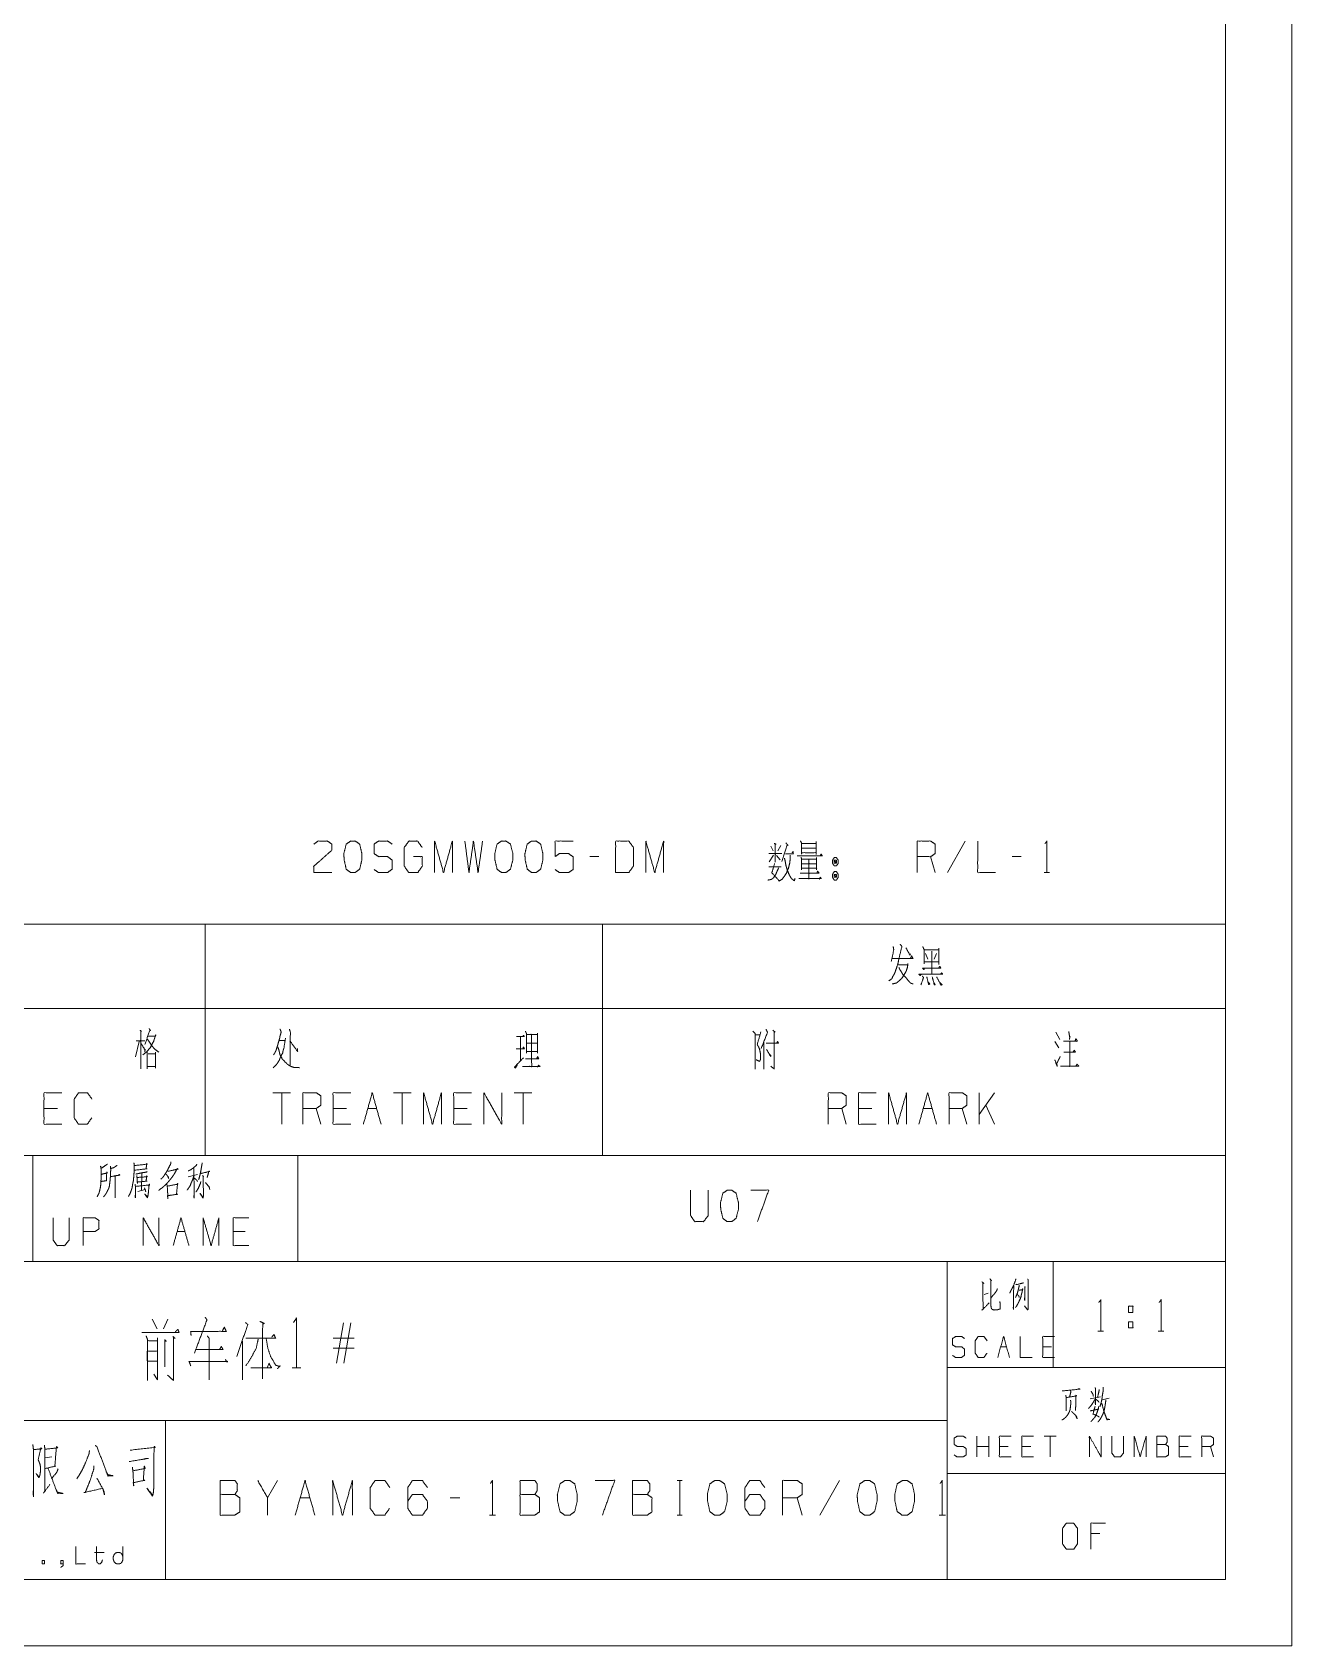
# Model space of a CAD drawing. Header units: millimetres. Extents: x 0 to 420, y 0 to 297.
# Drawn here: x 325 to 420, y 0 to 121.8 of the extents above; entities that cross this region are included whole.
import ezdxf

# ---------------------------------------------------------------- set-up
doc = ezdxf.new("R2010")
doc.units = ezdxf.units.MM
doc.layers.add('101', color=7, linetype='Continuous', true_color=0xffffff)

msp = doc.modelspace()

# ---------------------------------------------------------------- linework, layer by layer
at = {"layer": '101', "color": 133, "linetype": 'Continuous', "lineweight": 18}
for p, q in [((420, 0), (420, 297)), ((415, 5), (415, 292)), ((235, 37), (415, 37)), ((325, 37), (325, 29)), ((345, 37), (345, 29)), ((235, 29), (415, 29)), ((394, 29), (394, 5)), ((402, 29), (402, 21)), ((394, 21), (415, 21)), ((285, 17), (394, 17)), ((335, 17), (335, 5)), ((394, 13), (415, 13)), ((25, 5), (415, 5)), ((235, 5), (415, 5)), ((0, 0), (420, 0))]:
    msp.add_line(p, q, dxfattribs=at)
at = {"layer": '101', "color": 72, "linetype": 'Continuous', "lineweight": 18}
for p, q in [((380.7, 60.36), (380.86, 60.01)), ((381.44, 60.41), (381.21, 60.01)), ((395.36, 60.74), (394.02, 58.36)), ((367.71, 59.56), (367.04, 59.56)), ((380.54, 58.79), (381.46, 58.79)), ((380.89, 59.66), (380.57, 59.16)), ((381.12, 59.64), (381.4, 59.31)), ((393.09, 58.36), (392.75, 59.56)), ((399.58, 59.56), (398.91, 59.56)), ((401.31, 58.36), (401.73, 58.36)), ((313, 54.46), (338, 54.46)), ((338, 54.46), (368, 54.46)), ((338, 54.46), (338, 48.11)), ((368, 54.46), (415, 54.46)), ((368, 54.46), (368, 48.11)), ((415, 54.46), (415, 48.11)), ((392.27, 52.53), (393.36, 52.53)), ((392.83, 52.43), (392.83, 50.68)), ((393.36, 52.65), (393.36, 51.43)), ((390.33, 51.4), (391, 51.4)), ((392.29, 51.62), (393.36, 51.62)), ((392.36, 52.25), (392.55, 51.83)), ((393.19, 52.25), (393.01, 51.83)), ((313, 48.11), (338, 48.11)), ((338, 48.11), (338, 37)), ((338, 48.11), (368, 48.11)), ((368, 48.11), (368, 37)), ((368, 48.11), (415, 48.11)), ((415, 48.11), (415, 37)), ((380.84, 46.45), (381.02, 46.3)), ((402.21, 46.3), (402.51, 45.75)), ((333.02, 45.6), (332.74, 44.45)), ((343.6, 45.68), (344.03, 45.68)), ((361.81, 45.95), (361.81, 44.13)), ((362.25, 45.48), (363.03, 45.48)), ((379.52, 46.1), (379.87, 46.1)), ((380.17, 45.6), (380.17, 43.53)), ((402.12, 45.6), (402.42, 45.12)), ((344.45, 41.74), (343.11, 41.74)), ((343.78, 41.74), (343.78, 39.36)), ((353.56, 41.74), (352.21, 41.74)), ((352.88, 41.74), (352.88, 39.36)), ((362.66, 41.74), (361.32, 41.74)), ((361.99, 41.74), (361.99, 39.36)), ((397.58, 41.74), (396.41, 40.09)), ((396.41, 39.36), (396.41, 41.74)), ((326.85, 40.56), (325.84, 40.56)), ((346.73, 39.36), (346.39, 40.56)), ((348.67, 40.56), (347.66, 40.56)), ((350.27, 40.56), (350.94, 40.56)), ((357.77, 40.56), (356.76, 40.56)), ((386.37, 39.36), (386.04, 40.56)), ((388.31, 40.56), (387.31, 40.56)), ((392.19, 40.56), (392.87, 40.56)), ((395.48, 39.36), (395.14, 40.56)), ((397.58, 39.36), (396.91, 40.79)), ((313, 37), (338, 37)), ((338, 37), (368, 37)), ((368, 37), (415, 37)), ((333.22, 35.67), (333.2, 34.36)), ((336.72, 35.38), (337.43, 35.58)), ((332.92, 34.28), (333.47, 34.43)), ((335.89, 31.26), (336.48, 31.26)), ((341.01, 31.26), (340.12, 31.26)), ((396.78, 26.5), (397.1, 26.62)), ((334, 24.64), (334.39, 23.93)), ((335.19, 24.64), (334.86, 23.93)), ((347.92, 21.33), (348.45, 24.36)), ((349, 24.36), (348.48, 21.33)), ((407.69, 24.46), (407.69, 23.99)), ((407.69, 24.46), (408.02, 24.46)), ((349.25, 23.22), (347.67, 23.22)), ((405.37, 23.74), (405.8, 23.74)), ((409.93, 23.74), (410.35, 23.74)), ((340.83, 22.98), (340.83, 20.07)), ((349.25, 22.47), (347.67, 22.47)), ((398.04, 22.56), (398.48, 22.56)), ((401.88, 22.56), (401.21, 22.56)), ((339.67, 21.37), (339.53, 21.64)), ((342.81, 21.29), (342.67, 20.98)), ((344.56, 20.98), (345.22, 20.98)), ((334.14, 20.5), (334.41, 20.07)), ((404.78, 18.63), (405.57, 18.79)), ((405.68, 18.57), (406.23, 18.69)), ((396.24, 14.25), (396.24, 15.82)), ((397.13, 15.04), (396.24, 15.04)), ((397.13, 14.25), (397.13, 15.82)), ((398.6, 15.04), (397.94, 15.04)), ((400.3, 15.04), (399.63, 15.04)), ((402.22, 15.82), (401.33, 15.82)), ((401.78, 15.82), (401.78, 14.25)), ((412.18, 15.04), (411.51, 15.04)), ((414.1, 14.25), (413.88, 15.04)), ((326.44, 14.25), (325.93, 14.18)), ((343.45, 12.47), (342.71, 11.17)), ((373.63, 12.47), (374, 12.47)), ((373.83, 12.47), (373.83, 9.85)), ((385.88, 12.47), (384.4, 9.85)), ((345.17, 11.17), (345.91, 11.17)), ((357.23, 11.17), (356.49, 11.17)), ((383.06, 9.85), (382.68, 11.17)), ((359.45, 9.85), (359.92, 9.85)), ((373.63, 9.85), (374, 9.85)), ((393.39, 9.85), (393.86, 9.85)), ((405.52, 8.46), (404.84, 8.46)), ((329.66, 7.04), (330.39, 7.04))]:
    msp.add_line(p, q, dxfattribs=at)
for points, knots in [([(346.21, 60.51), (346.53, 60.74), (347.22, 60.74), (347.56, 60.51), (347.56, 60.04), (346.2, 58.84), (346.21, 58.36), (347.56, 58.36)], [0, 0, 0.069692, 0.192978, 0.265273, 0.350227, 0.674741, 0.759754, 1, 1]), ([(349.32, 58.36), (349.66, 58.61), (349.83, 59.31), (349.83, 59.79), (349.66, 60.51), (349.32, 60.74), (348.99, 60.74), (348.65, 60.51), (348.47, 59.79), (348.49, 59.31), (348.65, 58.61), (348.99, 58.36), (349.32, 58.36)], [0, 0, 0.067529, 0.183975, 0.260587, 0.380945, 0.446147, 0.50031, 0.565507, 0.685866, 0.762532, 0.878313, 0.945837, 1, 1]), ([(350.75, 58.59), (351.09, 58.36), (351.77, 58.36), (352.11, 58.61), (352.11, 59.31), (351.77, 59.56), (351.1, 59.56), (350.75, 59.79), (350.75, 60.51), (351.1, 60.74), (351.77, 60.74), (352.11, 60.51)], [0, 0, 0.068034, 0.184052, 0.25452, 0.372336, 0.442804, 0.555844, 0.626371, 0.748394, 0.818921, 0.931961, 1, 1]), ([(353.72, 59.56), (354.39, 59.56), (354.39, 58.84), (354.05, 58.36), (353.36, 58.36), (353.03, 58.84), (353.03, 60.26), (353.38, 60.74), (354.03, 60.74), (354.37, 60.26)], [0, 0, 0.103293, 0.214794, 0.304259, 0.410273, 0.499738, 0.718895, 0.809954, 0.910532, 1, 1]), ([(355.32, 58.36), (355.32, 60.74), (355.99, 58.36), (356.66, 60.74), (356.66, 58.36)], [0, 0, 0.245192, 0.499999, 0.754808, 1, 1]), ([(357.6, 60.74), (357.91, 58.36), (358.25, 60.74), (358.6, 58.36), (358.94, 60.74)], [0, 0, 0.249746, 0.499742, 0.750003, 1, 1]), ([(360.7, 58.36), (361.04, 58.61), (361.22, 59.31), (361.22, 59.79), (361.04, 60.51), (360.7, 60.74), (360.37, 60.74), (360.03, 60.51), (359.86, 59.79), (359.87, 59.31), (360.03, 58.61), (360.37, 58.36), (360.7, 58.36)], [0, 0, 0.067529, 0.183975, 0.260587, 0.380945, 0.446147, 0.50031, 0.565507, 0.685866, 0.762532, 0.878313, 0.945837, 1, 1]), ([(362.98, 58.36), (363.32, 58.61), (363.49, 59.31), (363.49, 59.79), (363.32, 60.51), (362.98, 60.74), (362.64, 60.74), (362.31, 60.51), (362.13, 59.79), (362.15, 59.31), (362.31, 58.61), (362.64, 58.36), (362.98, 58.36)], [0, 0, 0.067524, 0.183971, 0.260583, 0.380943, 0.446139, 0.500302, 0.565504, 0.685863, 0.762528, 0.878308, 0.945837, 1, 1]), ([(364.41, 58.59), (364.74, 58.36), (365.43, 58.36), (365.77, 58.59), (365.77, 59.54), (365.43, 59.79), (364.74, 59.79), (364.41, 59.56), (364.41, 60.74), (365.77, 60.74)], [0, 0, 0.062228, 0.168344, 0.230571, 0.376817, 0.441266, 0.547382, 0.609609, 0.790491, 1, 1]), ([(368.98, 58.36), (369.97, 58.36), (370.32, 58.84), (370.32, 60.26), (369.97, 60.74), (368.98, 60.74), (368.98, 58.36)], [0, 0, 0.142139, 0.227161, 0.431791, 0.516813, 0.658952, 1, 1]), ([(371.26, 58.36), (371.26, 60.74), (371.93, 58.36), (372.6, 60.74), (372.6, 58.36)], [0, 0, 0.245192, 0.500001, 0.754808, 1, 1]), ([(380.94, 60.56), (381.1, 60.49), (381.03, 60.54), (381.03, 59.14), (381.03, 59.79), (380.54, 59.79), (381.53, 59.79)], [0, 0, 0.046317, 0.069121, 0.437819, 0.609, 0.739334, 1, 1]), ([(381.83, 60.59), (381.99, 60.41), (381.93, 60.46), (381.53, 59.19)], [0, 0, 0.143538, 0.187778, 1, 1]), ([(381.79, 59.76), (382.39, 59.76), (382.36, 59.96), (382.29, 59.84)], [0, 0, 0.634151, 0.848467, 1, 1]), ([(382.69, 59.61), (384.58, 59.61), (384.49, 59.76), (384.41, 59.61)], [0, 0, 0.844515, 0.922253, 1, 1]), ([(382.92, 60.76), (383.01, 60.59), (383.01, 59.74), (383.01, 59.86), (384.11, 59.86), (384.11, 59.71), (384.11, 60.69), (384.11, 60.56), (383.01, 60.56), (384.11, 60.56), (384.11, 60.19), (383.01, 60.19)], [0, 0, 0.027305, 0.145697, 0.163108, 0.315746, 0.336639, 0.472442, 0.489853, 0.642491, 0.79513, 0.847362, 1, 1]), ([(391.74, 58.36), (391.74, 60.74), (392.75, 60.74), (393.09, 60.51), (393.09, 59.79), (392.75, 59.56), (391.74, 59.56)], [0, 0, 0.400952, 0.571037, 0.639278, 0.761674, 0.829915, 1, 1]), ([(396.3, 60.74), (396.3, 58.36), (397.64, 58.36)], [0, 0, 0.638733, 1, 1]), ([(401.38, 60.54), (401.52, 60.74), (401.52, 58.36)], [0, 0, 0.093486, 1, 1]), ([(381.28, 58.71), (381.14, 58.41), (381.05, 58.19), (380.89, 57.96), (380.73, 57.84), (380.47, 57.79)], [0, 0, 0.251051, 0.434043, 0.642618, 0.795769, 1, 1]), ([(380.98, 59.04), (380.77, 58.34), (381.3, 57.76)], [0, 0, 0.483236, 1, 1]), ([(382.15, 59.66), (382.15, 59.36), (382.11, 59.04), (382.02, 58.69), (381.88, 58.34), (381.72, 58.09), (381.55, 57.86), (381.3, 57.71)], [0, 0, 0.134097, 0.280224, 0.441581, 0.61031, 0.742762, 0.870652, 1, 1]), ([(381.72, 59.44), (381.78, 59.19), (381.83, 58.89), (381.93, 58.54), (382.08, 58.19), (382.24, 57.91), (382.46, 57.74), (382.52, 57.91)], [0, 0, 0.122117, 0.267686, 0.442434, 0.622811, 0.774617, 0.912628, 1, 1]), ([(382.97, 59.51), (383.01, 59.39), (383.01, 58.56), (383.01, 58.69), (384.14, 58.69), (384.14, 58.56), (384.14, 59.49), (384.14, 59.36), (383.01, 59.36), (383.01, 59.01), (384.14, 59.01), (383.57, 59.01), (383.57, 59.36), (383.57, 57.86), (383.57, 58.31), (382.9, 58.31), (384.32, 58.31), (384.23, 58.46), (384.16, 58.31)], [0, 0, 0.011506, 0.084581, 0.095653, 0.195852, 0.206924, 0.288857, 0.299929, 0.400128, 0.431129, 0.531328, 0.581426, 0.612427, 0.745291, 0.785151, 0.844645, 0.969891, 0.98531, 1, 1]), ([(385.64, 59.49), (385.48, 59.49), (385.34, 59.29), (385.34, 59.06), (385.48, 58.86), (385.64, 58.86), (385.78, 59.06), (385.78, 59.29), (385.64, 59.49)], [0, 0, 0.091014, 0.231142, 0.359869, 0.5, 0.591014, 0.731144, 0.859872, 1, 1]), ([(385.48, 59.06), (385.64, 59.06), (385.48, 59.29), (385.48, 59.06)], [0, 0, 0.241164, 0.658904, 1, 1]), ([(385.64, 59.06), (385.64, 59.29), (385.48, 59.29)], [0, 0, 0.585813, 1, 1]), ([(382.8, 57.91), (384.51, 57.91), (384.42, 58.01), (384.35, 57.86)], [0, 0, 0.851382, 0.917644, 1, 1]), ([(385.78, 58.21), (385.64, 58.44), (385.48, 58.44), (385.34, 58.21), (385.34, 58.01), (385.48, 57.79), (385.64, 57.79), (385.78, 58.01), (385.78, 58.21)], [0, 0, 0.149196, 0.238512, 0.387708, 0.5, 0.649196, 0.738512, 0.887708, 1, 1]), ([(385.64, 58.21), (385.48, 58.21), (385.64, 58.01), (385.64, 58.21)], [0, 0, 0.25882, 0.6746, 1, 1]), ([(385.48, 58.21), (385.48, 58.01), (385.64, 58.01)], [0, 0, 0.556982, 1, 1]), ([(390.45, 52.95), (390.58, 52.78), (390.35, 51.83), (390.28, 51.47), (390.1, 50.93), (390.01, 50.7), (389.9, 50.53), (389.83, 50.35), (389.59, 50.18)], [0, 0, 0.069926, 0.38885, 0.505364, 0.693867, 0.772746, 0.839515, 0.9011, 1, 1]), ([(389.92, 52.78), (389.97, 52.53), (389.78, 51.65)], [0, 0, 0.221863, 1, 1]), ([(390.89, 52.68), (391.19, 52.13), (391.23, 52.22)], [0, 0, 0.855262, 1, 1]), ([(392.15, 52.78), (392.25, 52.55), (392.25, 51.47)], [0, 0, 0.187914, 1, 1]), ([(391.04, 51.5), (391, 51.2), (390.91, 50.93), (390.77, 50.68), (390.58, 50.38), (390.36, 50.18), (390.17, 50.02), (389.85, 49.95)], [0, 0, 0.143871, 0.281442, 0.418246, 0.588512, 0.727354, 0.844312, 1, 1]), ([(389.87, 51.88), (391.41, 51.88), (391.32, 52.08), (391.23, 51.88)], [0, 0, 0.778575, 0.889287, 1, 1]), ([(390.35, 51.2), (390.42, 51.05), (390.56, 50.83), (390.66, 50.65), (390.89, 50.43), (391.04, 50.23), (391.23, 50.02), (391.42, 49.95)], [0, 0, 0.098129, 0.255365, 0.37644, 0.566726, 0.71165, 0.876695, 1, 1]), ([(392.27, 51.12), (392.25, 51.03), (392.13, 51.15), (393.52, 51.15), (393.44, 51.28), (393.35, 51.15)], [0, 0, 0.051287, 0.140119, 0.845357, 0.922679, 1, 1]), ([(392.06, 50.68), (391.97, 50.58), (391.86, 50.68), (393.67, 50.68), (393.59, 50.8), (393.47, 50.68)], [0, 0, 0.055573, 0.116265, 0.866965, 0.926762, 1, 1]), ([(392.11, 50.55), (392.22, 50.45), (392.02, 49.88)], [0, 0, 0.193665, 1, 1]), ([(392.46, 50.48), (392.6, 49.9), (392.69, 49.95), (392.55, 50.1)], [0, 0, 0.658059, 0.770917, 1, 1]), ([(392.87, 50.48), (393.03, 49.88), (393.1, 49.88), (392.98, 50.08)], [0, 0, 0.669865, 0.7462, 1, 1]), ([(393.21, 50.48), (393.54, 49.85), (393.61, 49.9), (393.44, 50.08)], [0, 0, 0.679076, 0.761949, 1, 1]), ([(333.09, 46.45), (333.19, 46.35), (333.14, 46.43), (333.14, 43.53), (333.14, 45.65), (332.79, 45.65), (333.44, 45.65)], [0, 0, 0.023247, 0.037896, 0.500409, 0.839319, 0.895699, 1, 1]), ([(333.78, 46.58), (333.88, 46.43), (333.81, 46.45), (333.46, 45.37)], [0, 0, 0.132126, 0.186059, 1, 1]), ([(343.65, 46.55), (343.74, 46.33), (343.65, 46), (343.62, 45.83), (343.55, 45.6), (343.48, 45.35), (343.41, 45.12), (343.35, 44.93), (343.27, 44.77), (343.16, 44.6)], [0, 0, 0.116541, 0.278918, 0.364993, 0.478696, 0.603951, 0.71766, 0.817412, 0.901346, 1, 1]), ([(344.36, 46.53), (344.43, 46.35), (344.43, 43.83)], [0, 0, 0.06955, 1, 1]), ([(362.17, 46.38), (362.25, 46.22), (362.25, 44.73), (362.25, 44.85), (363.07, 44.85), (363.07, 44.73), (363.07, 46.22), (363.07, 46.13), (362.25, 46.13), (362.64, 46.13), (362.64, 43.73), (361.94, 43.73), (363.28, 43.73), (363.19, 43.78), (363.17, 43.83), (363.07, 43.67)], [0, 0, 0.016856, 0.162098, 0.174201, 0.252928, 0.265031, 0.410272, 0.419955, 0.498682, 0.536334, 0.76872, 0.837175, 0.967244, 0.977077, 0.982211, 1, 1]), ([(379.34, 46.38), (379.5, 46.22), (379.5, 43.53)], [0, 0, 0.074914, 1, 1]), ([(379.94, 46.33), (379.66, 45.37), (379.77, 45.2), (379.84, 45.02), (379.91, 44.68), (379.91, 44.25), (379.84, 44.1), (379.59, 44.23)], [0, 0, 0.379822, 0.458229, 0.530553, 0.667378, 0.830233, 0.893776, 1, 1]), ([(380.33, 46.53), (380.44, 46.3), (379.96, 45.08)], [0, 0, 0.159107, 1, 1]), ([(380.95, 46.35), (380.95, 43.53), (380.68, 43.75)], [0, 0, 0.890401, 1, 1]), ([(403.17, 46.35), (403.26, 45.87), (403.27, 45.98), (403.22, 45.75)], [0, 0, 0.592181, 0.716658, 1, 1]), ([(333.18, 45.43), (333.48, 44.95), (333.48, 45.02), (333.44, 44.83)], [0, 0, 0.668993, 0.75826, 1, 1]), ([(333.71, 46), (334.26, 46), (334.27, 46.1), (334.11, 45.62), (333.88, 45.18), (333.62, 44.85), (333.3, 44.6)], [0, 0, 0.220966, 0.26192, 0.463932, 0.667691, 0.836831, 1, 1]), ([(333.64, 45.78), (333.81, 45.55), (334.01, 45.25), (334.18, 45.05), (334.5, 44.8)], [0, 0, 0.21756, 0.48939, 0.692342, 1, 1]), ([(344.06, 45.85), (343.95, 45.12), (343.88, 44.9), (343.85, 44.73), (343.74, 44.55), (343.65, 44.35), (343.6, 44.2), (343.48, 44), (343.37, 43.85), (343.14, 43.63)], [0, 0, 0.296653, 0.392139, 0.46442, 0.547269, 0.635793, 0.700209, 0.795421, 0.869798, 1, 1]), ([(343.48, 45.2), (343.55, 45.02), (343.6, 44.83), (343.64, 44.65), (343.81, 44.3), (343.9, 44.2), (344.15, 43.95), (344.29, 43.83), (344.47, 43.73), (344.71, 43.65), (344.94, 43.65), (345.12, 43.63)], [0, 0, 0.075192, 0.15762, 0.228747, 0.384949, 0.438119, 0.578251, 0.653441, 0.734337, 0.837345, 0.928883, 1, 1]), ([(344.4, 45.65), (344.98, 44.85), (344.98, 45.08)], [0, 0, 0.814824, 1, 1]), ([(361.48, 45.05), (362.1, 45.05), (362.02, 45.2), (361.99, 45.08)], [0, 0, 0.676561, 0.857934, 1, 1]), ([(361.49, 45.98), (362.1, 45.98), (362.02, 46.08), (361.99, 45.95)], [0, 0, 0.704243, 0.847777, 1, 1]), ([(380.35, 45.48), (381.27, 45.48), (381.2, 45.62), (381.14, 45.5)], [0, 0, 0.752923, 0.888763, 1, 1]), ([(403.26, 45.6), (403.26, 43.75), (402.55, 43.75), (403.94, 43.75), (403.8, 43.9), (403.71, 43.75)], [0, 0, 0.426906, 0.590047, 0.912256, 0.959823, 1, 1]), ([(402.78, 45.62), (403.84, 45.62), (403.71, 45.83), (403.66, 45.65)], [0, 0, 0.717261, 0.876328, 1, 1]), ([(333.62, 44.8), (333.62, 43.55), (333.62, 43.73), (334.26, 43.73), (334.26, 43.6), (334.26, 44.8), (334.26, 44.68), (333.69, 44.68)], [0, 0, 0.306605, 0.34953, 0.505604, 0.536265, 0.830605, 0.861265, 1, 1]), ([(361.57, 43.85), (361.41, 43.6), (361.34, 43.67), (362.02, 44.38)], [0, 0, 0.214427, 0.289033, 1, 1]), ([(362.17, 44.3), (363.17, 44.3), (363.1, 44.48), (363.03, 44.33)], [0, 0, 0.739673, 0.878255, 1, 1]), ([(380.37, 45), (380.68, 44.48), (380.7, 44.58), (380.61, 44.6)], [0, 0, 0.760418, 0.886215, 1, 1]), ([(402.12, 44.23), (402.3, 43.73), (402.27, 43.95), (402.53, 44.48)], [0, 0, 0.39393, 0.563113, 1, 1]), ([(402.8, 44.8), (403.68, 44.8), (403.59, 44.95), (403.5, 44.83)], [0, 0, 0.729813, 0.873574, 1, 1]), ([(327.18, 39.36), (325.84, 39.36), (325.84, 41.74), (327.18, 41.74)], [0, 0, 0.26539, 0.73461, 1, 1]), ([(329.44, 39.84), (329.11, 39.36), (328.45, 39.36), (328.12, 39.84), (328.12, 41.26), (328.45, 41.74), (329.12, 41.74), (329.46, 41.26)], [0, 0, 0.114568, 0.243366, 0.357936, 0.638584, 0.753154, 0.885433, 1, 1]), ([(345.38, 39.36), (345.38, 41.74), (346.39, 41.74), (346.73, 41.51), (346.73, 40.79), (346.39, 40.56), (345.38, 40.56)], [0, 0, 0.400951, 0.571036, 0.639278, 0.761673, 0.829915, 1, 1]), ([(349, 39.36), (347.66, 39.36), (347.66, 41.74), (349, 41.74)], [0, 0, 0.26539, 0.73461, 1, 1]), ([(349.94, 39.36), (350.61, 41.74), (351.28, 39.36)], [0, 0, 0.499999, 1, 1]), ([(354.49, 39.36), (354.49, 41.74), (355.16, 39.36), (355.83, 41.74), (355.83, 39.36)], [0, 0, 0.245192, 0.500001, 0.754808, 1, 1]), ([(358.11, 39.36), (356.76, 39.36), (356.76, 41.74), (358.11, 41.74)], [0, 0, 0.26539, 0.73461, 1, 1]), ([(359.04, 39.36), (359.04, 41.74), (360.38, 39.36), (360.38, 41.74)], [0, 0, 0.317574, 0.682426, 1, 1]), ([(385.03, 39.36), (385.03, 41.74), (386.04, 41.74), (386.37, 41.51), (386.37, 40.79), (386.04, 40.56), (385.03, 40.56)], [0, 0, 0.400952, 0.571031, 0.639278, 0.761674, 0.829922, 1, 1]), ([(388.65, 39.36), (387.31, 39.36), (387.31, 41.74), (388.65, 41.74)], [0, 0, 0.26539, 0.73461, 1, 1]), ([(389.58, 39.36), (389.58, 41.74), (390.25, 39.36), (390.93, 41.74), (390.93, 39.36)], [0, 0, 0.245192, 0.499999, 0.754808, 1, 1]), ([(394.14, 39.36), (394.14, 41.74), (395.14, 41.74), (395.48, 41.51), (395.48, 40.79), (395.14, 40.56), (394.14, 40.56)], [0, 0, 0.400951, 0.571036, 0.639278, 0.761673, 0.829915, 1, 1]), ([(330.63, 36.35), (330.57, 36.31), (330.14, 36.02), (330.11, 36.2), (330.16, 36.02), (330.16, 35.45), (330.14, 35.09), (330.13, 34.85), (330.1, 34.61), (330.05, 34.39), (329.99, 34.16), (329.91, 34.01), (329.85, 33.88)], [0, 0, 0.024363, 0.186803, 0.243942, 0.302154, 0.485024, 0.597668, 0.675195, 0.753199, 0.825098, 0.89819, 0.953346, 1, 1]), ([(330.19, 35.03), (330.22, 35.05), (330.58, 35.11), (330.54, 35.09), (330.58, 35.78), (330.61, 35.69), (330.18, 35.58)], [0, 0, 0.022681, 0.239273, 0.269981, 0.676983, 0.732557, 1, 1]), ([(331.36, 36.26), (331.11, 36.09), (330.88, 36.02), (330.85, 36.2), (330.88, 35.93), (330.86, 35.67), (330.85, 35.38), (330.83, 35.14), (330.8, 34.92), (330.77, 34.67), (330.72, 34.5), (330.64, 34.36), (330.57, 34.21), (330.49, 34.08), (330.41, 33.97), (330.33, 33.88)], [0, 0, 0.096319, 0.172937, 0.229415, 0.313416, 0.396985, 0.487495, 0.564125, 0.634336, 0.711437, 0.768975, 0.817388, 0.871906, 0.920319, 0.962889, 1, 1]), ([(330.86, 35.4), (331.57, 35.53), (331.52, 35.56), (331.44, 35.51)], [0, 0, 0.834819, 0.895271, 1, 1]), ([(331.22, 35.45), (331.22, 33.81), (331.21, 33.92), (331.22, 34.1)], [0, 0, 0.849783, 0.907772, 1, 1]), ([(332.63, 36.46), (332.64, 36.26), (332.64, 35.91), (332.63, 35.58), (332.61, 35.36), (332.58, 35.07), (332.53, 34.83), (332.49, 34.56), (332.42, 34.36), (332.35, 34.16), (332.22, 33.92)], [0, 0, 0.076503, 0.212087, 0.33934, 0.424292, 0.535105, 0.630037, 0.733301, 0.813245, 0.895183, 1, 1]), ([(332.67, 36.24), (333.64, 36.35), (333.59, 36.39), (333.55, 36), (333.63, 36), (332.66, 35.89)], [0, 0, 0.39108, 0.416924, 0.577585, 0.60892, 1, 1]), ([(333.63, 35.8), (333.58, 35.75), (333.19, 35.69), (332.97, 35.64), (332.77, 35.6)], [0, 0, 0.07226, 0.516589, 0.766867, 1, 1]), ([(332.85, 35.49), (332.86, 35.34), (332.89, 34.89), (332.88, 35), (333.61, 35.07), (333.55, 35.07), (333.59, 35.47), (333.63, 35.4), (332.86, 35.34)], [0, 0, 0.056492, 0.217482, 0.258029, 0.525926, 0.548635, 0.694164, 0.720796, 1, 1]), ([(335.2, 35.84), (335.25, 35.82), (335.95, 35.98), (335.9, 36.02), (335.78, 35.8), (335.64, 35.56), (335.5, 35.36), (335.34, 35.16), (335.17, 34.96), (334.98, 34.76), (334.78, 34.58), (334.62, 34.47), (334.5, 34.36)], [0, 0, 0.017093, 0.254607, 0.275864, 0.359629, 0.452278, 0.53264, 0.616084, 0.70281, 0.792986, 0.881828, 0.944963, 1, 1]), ([(335.42, 36.53), (335.4, 36.37), (335.22, 36.02), (335.11, 35.8), (334.98, 35.6), (334.83, 35.38), (334.67, 35.22)], [0, 0, 0.101774, 0.363754, 0.525154, 0.678922, 0.85608, 1, 1]), ([(335.03, 35.6), (335.06, 35.58), (335.23, 35.38), (335.25, 35.27), (335.19, 35.42)], [0, 0, 0.066028, 0.519581, 0.712132, 1, 1]), ([(337.15, 35.47), (337.06, 35.18), (336.95, 34.94), (336.86, 34.69), (336.76, 34.56), (336.65, 34.39)], [0, 0, 0.251918, 0.474135, 0.691326, 0.826694, 1, 1]), ([(337.37, 36.35), (337.34, 36.26), (337.14, 36.09), (336.92, 35.93), (336.73, 35.84)], [0, 0, 0.111856, 0.433088, 0.752703, 1, 1]), ([(337.15, 36.02), (337.17, 34.28), (337.18, 33.79), (337.15, 33.88), (337.17, 34.08)], [0, 0, 0.691283, 0.883884, 0.921006, 1, 1]), ([(337.78, 36.44), (337.76, 36.33), (337.68, 35.87), (337.62, 35.56), (337.51, 35.18)], [0, 0, 0.086565, 0.451629, 0.696477, 1, 1]), ([(337.81, 35.49), (337.89, 35.38), (337.85, 35.4), (337.87, 34.23), (337.87, 33.94), (337.85, 33.79), (337.61, 34.14), (337.85, 33.83)], [0, 0, 0.051678, 0.066298, 0.513635, 0.623349, 0.682727, 0.848098, 1, 1]), ([(337.65, 35.64), (338.35, 35.8), (338.29, 35.82), (338.15, 35.34)], [0, 0, 0.557066, 0.608364, 1, 1]), ([(332.72, 34.85), (332.74, 34.65), (332.75, 34.14), (332.74, 33.81), (332.72, 33.9), (332.75, 34.12)], [0, 0, 0.147471, 0.523364, 0.768667, 0.835021, 1, 1]), ([(332.75, 34.67), (333.81, 34.78), (333.78, 34.85), (333.77, 34.74), (333.72, 34.23), (333.7, 34.03), (333.64, 33.81), (333.44, 34.1), (333.66, 33.88)], [0, 0, 0.374083, 0.399749, 0.43883, 0.61759, 0.687458, 0.767887, 0.891105, 1, 1]), ([(333.42, 34.56), (333.49, 34.39), (333.52, 34.25)], [0, 0, 0.579215, 1, 1]), ([(335.11, 34.81), (335.14, 34.74), (335.17, 34.19), (335.19, 34.12), (335.19, 33.72), (335.17, 33.9), (335.17, 33.97), (335.94, 34.08), (335.84, 34.08), (335.92, 34.89), (335.95, 34.85), (335.9, 34.83), (335.15, 34.69)], [0, 0, 0.018828, 0.160986, 0.178485, 0.280676, 0.326272, 0.343303, 0.542024, 0.566111, 0.777126, 0.791033, 0.804348, 1, 1]), ([(337.17, 35.31), (337.37, 35.14), (337.42, 35.05)], [0, 0, 0.729109, 1, 1]), ([(337.67, 35.03), (337.65, 34.92), (337.48, 34.52), (337.31, 34.25)], [0, 0, 0.129619, 0.632946, 1, 1]), ([(338.03, 34.96), (338.31, 34.61), (338.35, 34.43)], [0, 0, 0.711821, 1, 1]), ([(374.63, 34.38), (374.63, 32.48), (374.95, 32.01), (375.62, 32.01), (375.97, 32.48), (375.97, 34.38)], [0, 0, 0.33715, 0.438595, 0.557781, 0.66285, 1, 1]), ([(377.74, 32.01), (378.07, 32.26), (378.25, 32.96), (378.25, 33.43), (378.07, 34.16), (377.74, 34.38), (377.4, 34.38), (377.07, 34.16), (376.89, 33.43), (376.91, 32.96), (377.07, 32.26), (377.4, 32.01), (377.74, 32.01)], [0, 0, 0.067524, 0.183969, 0.260581, 0.380939, 0.446136, 0.500306, 0.565502, 0.68586, 0.762525, 0.878306, 0.94583, 1, 1]), ([(379.68, 32.01), (380.53, 34.38), (379.18, 34.38)], [0, 0, 0.652471, 1, 1]), ([(326.54, 32.3), (326.54, 30.62), (326.82, 30.2), (327.41, 30.2), (327.73, 30.62), (327.73, 32.3)], [0, 0, 0.337151, 0.438599, 0.557782, 0.662849, 1, 1]), ([(328.8, 30.2), (328.8, 32.3), (329.69, 32.3), (329.99, 32.1), (329.99, 31.46), (329.68, 31.26), (328.8, 31.26)], [0, 0, 0.401145, 0.571312, 0.639588, 0.762043, 0.832818, 1, 1]), ([(333.33, 30.2), (333.33, 32.3), (334.51, 30.2), (334.51, 32.3)], [0, 0, 0.317574, 0.682426, 1, 1]), ([(337.85, 30.2), (337.85, 32.3), (338.45, 30.2), (339.04, 32.3), (339.04, 30.2)], [0, 0, 0.245192, 0.5, 0.754808, 1, 1]), ([(341.3, 30.2), (340.12, 30.2), (340.12, 32.3), (341.3, 32.3)], [0, 0, 0.265389, 0.734611, 1, 1]), ([(396.62, 27.47), (396.76, 27.35), (396.68, 27.39), (396.71, 25.4), (396.62, 25.32), (397.17, 25.88)], [0, 0, 0.060255, 0.090729, 0.71461, 0.752496, 1, 1]), ([(397.22, 27.7), (397.34, 27.55), (397.29, 27.59), (397.29, 26.72), (397.29, 26.04), (397.29, 25.94), (397.31, 25.54), (397.35, 25.44), (397.41, 25.38), (397.54, 25.34), (397.8, 25.36), (397.99, 25.42), (398.01, 25.44), (397.98, 25.98)], [0, 0, 0.050887, 0.067371, 0.30486, 0.491459, 0.519732, 0.627242, 0.657953, 0.681265, 0.71898, 0.791172, 0.845841, 0.852765, 1, 1]), ([(397.29, 26.23), (397.72, 26.77), (397.79, 26.95)], [0, 0, 0.77398, 1, 1]), ([(399.18, 27.7), (399.16, 27.59), (398.99, 27.14), (398.84, 26.87), (398.72, 26.62)], [0, 0, 0.089072, 0.504979, 0.766001, 1, 1]), ([(399.02, 27.14), (399, 25.38), (398.99, 25.5), (398.99, 25.52), (399, 25.71)], [0, 0, 0.841012, 0.900786, 0.910681, 1, 1]), ([(399.43, 27.22), (399.44, 27.18), (399.37, 26.89), (399.3, 26.62), (399.22, 26.43), (399.16, 26.29)], [0, 0, 0.044891, 0.350478, 0.63559, 0.840224, 1, 1]), ([(399.43, 26.83), (399.72, 26.89), (399.69, 26.95), (399.66, 26.72), (399.6, 26.52), (399.57, 26.35), (399.52, 26.19), (399.44, 26.04), (399.37, 25.88), (399.3, 25.75), (399.22, 25.61), (399.16, 25.54)], [0, 0, 0.158182, 0.194476, 0.315843, 0.429568, 0.518472, 0.611327, 0.697145, 0.792857, 0.869066, 0.954883, 1, 1]), ([(399.19, 27.28), (399.22, 27.26), (399.25, 27.26), (399.76, 27.39), (399.72, 27.39), (399.65, 27.35)], [0, 0, 0.049781, 0.090425, 0.822292, 0.883256, 1, 1]), ([(400.07, 27.68), (400.13, 27.59), (400.1, 27.57), (400.12, 25.52), (400.12, 25.5), (400.1, 25.38), (400.07, 25.34), (399.84, 25.65), (400.07, 25.36), (400.1, 25.44)], [0, 0, 0.031372, 0.042462, 0.676473, 0.682877, 0.721567, 0.737252, 0.857566, 0.97283, 1, 1]), ([(399.85, 27.12), (399.88, 27.08), (399.85, 27.06), (399.85, 26.06), (399.84, 26.17), (399.85, 26.29)], [0, 0, 0.038712, 0.066084, 0.824707, 0.904517, 1, 1]), ([(399.28, 26.52), (399.41, 26.39), (399.44, 26.29)], [0, 0, 0.6273, 1, 1]), ([(405.44, 25.91), (405.59, 26.11), (405.59, 23.74)], [0, 0, 0.093487, 1, 1]), ([(407.69, 25.16), (407.69, 25.64), (408.02, 25.64), (408.02, 25.16), (407.69, 25.16)], [0, 0, 0.292916, 0.5, 0.792916, 1, 1]), ([(410, 25.91), (410.14, 26.11), (410.14, 23.74)], [0, 0, 0.093487, 1, 1]), ([(338, 24.79), (338.14, 24.6), (337.19, 22.08)], [0, 0, 0.082206, 1, 1]), ([(341.05, 24.4), (341.22, 24.24), (340.39, 21.84)], [0, 0, 0.082807, 1, 1]), ([(342.14, 24.48), (342.47, 24.32), (342.34, 24.28), (342.34, 20.15)], [0, 0, 0.079453, 0.110572, 1, 1]), ([(344.67, 24.4), (344.89, 24.72), (344.89, 20.98)], [0, 0, 0.09349, 1, 1]), ([(408.02, 24.46), (408.02, 23.99), (407.69, 23.99)], [0, 0, 0.585831, 1, 1]), ([(333.22, 23.65), (336.03, 23.65), (335.94, 23.89), (335.75, 23.69)], [0, 0, 0.842005, 0.917044, 1, 1]), ([(333.55, 23.38), (333.66, 23.1), (333.66, 20.03), (333.66, 23.02), (334.41, 23.02), (334.41, 23.22), (334.41, 20.07), (334.41, 22.24), (333.63, 22.24), (333.63, 21.49), (334.39, 21.49)], [0, 0, 0.019945, 0.226008, 0.426788, 0.477218, 0.490428, 0.701775, 0.847076, 0.899375, 0.94957, 1, 1]), ([(335.56, 23.34), (335.75, 23.18), (335.61, 23.3), (335.61, 20.03), (335.17, 20.42)], [0, 0, 0.058327, 0.100825, 0.861605, 1, 1]), ([(336.94, 23.42), (336.91, 23.73), (339.59, 23.73), (339.45, 24.05), (339.31, 23.77)], [0, 0, 0.086831, 0.820651, 0.915214, 1, 1]), ([(338.17, 23.38), (338.31, 23.18), (338.31, 20.07)], [0, 0, 0.071936, 1, 1]), ([(341.08, 23.22), (343.31, 23.22), (343.2, 23.5), (343.03, 23.3)], [0, 0, 0.800377, 0.907214, 1, 1]), ([(342, 23.14), (341.86, 22.47), (341.5, 21.8), (341.08, 21.13)], [0, 0, 0.306098, 0.646779, 1, 1]), ([(342.61, 23.18), (342.73, 22.47), (342.95, 21.8), (343.34, 21.17), (343.59, 21.09), (343.67, 21.13), (343.45, 20.9)], [0, 0, 0.252325, 0.500434, 0.760976, 0.853348, 0.885816, 1, 1]), ([(394.41, 21.91), (394.63, 21.76), (395.09, 21.76), (395.31, 21.93), (395.31, 22.39), (395.09, 22.56), (394.64, 22.56), (394.41, 22.71), (394.41, 23.19), (394.64, 23.34), (395.09, 23.34), (395.31, 23.19)], [0, 0, 0.068029, 0.184052, 0.254519, 0.372336, 0.442804, 0.555843, 0.62637, 0.748396, 0.818923, 0.931962, 1, 1]), ([(397, 22.08), (396.77, 21.76), (396.34, 21.76), (396.12, 22.08), (396.12, 23.02), (396.34, 23.34), (396.78, 23.34), (397.01, 23.02)], [0, 0, 0.114571, 0.243364, 0.357935, 0.638587, 0.753157, 0.885429, 1, 1]), ([(397.81, 21.76), (398.26, 23.34), (398.7, 21.76)], [0, 0, 0.499998, 1, 1]), ([(399.51, 23.34), (399.51, 21.76), (400.4, 21.76)], [0, 0, 0.638737, 1, 1]), ([(402.1, 21.76), (401.21, 21.76), (401.21, 23.34), (402.1, 23.34)], [0, 0, 0.265388, 0.734612, 1, 1]), ([(334.94, 23.1), (335.08, 22.98), (334.97, 23.02), (334.97, 21.05)], [0, 0, 0.080443, 0.132492, 1, 1]), ([(337.3, 22.35), (339.36, 22.35), (339.22, 22.59), (339.08, 22.35)], [0, 0, 0.789754, 0.894877, 1, 1]), ([(336.91, 21.13), (336.8, 21.45), (339.7, 21.45), (339.53, 21.53)], [0, 0, 0.097864, 0.945911, 1, 1]), ([(341.44, 20.98), (343, 20.98), (342.81, 21.33)], [0, 0, 0.794015, 1, 1]), ([(405.77, 19.52), (405.77, 19.39), (405.76, 19.17), (405.71, 18.88), (405.67, 18.57), (405.61, 18.32), (405.54, 18.09), (405.52, 18.03)], [0, 0, 0.081859, 0.232245, 0.425429, 0.632112, 0.800316, 0.957949, 1, 1]), ([(403.31, 18.53), (403.34, 18.4), (403.33, 18.36), (403.31, 18.07), (403.27, 17.82), (403.23, 17.68), (403.15, 17.53), (403.07, 17.39), (402.92, 17.22), (402.77, 17.1), (402.66, 17.04)], [0, 0, 0.073225, 0.098424, 0.26494, 0.409696, 0.496582, 0.589746, 0.686975, 0.813798, 0.923947, 1, 1]), ([(402.68, 19.23), (404.03, 19.37), (403.97, 19.39), (403.83, 19.37)], [0, 0, 0.865805, 0.905503, 1, 1]), ([(402.95, 18.9), (402.98, 18.73), (402.99, 18.3), (402.99, 17.72), (402.98, 17.8), (402.98, 17.95)], [0, 0, 0.119124, 0.427226, 0.837796, 0.897358, 1, 1]), ([(402.98, 18.73), (403.77, 18.86), (403.72, 18.9), (403.71, 18.55), (403.71, 18.17), (403.69, 17.95), (403.68, 17.76), (403.67, 17.84), (403.69, 18.03)], [0, 0, 0.351984, 0.378534, 0.533493, 0.697426, 0.797814, 0.880033, 0.917028, 1, 1]), ([(403.3, 19.29), (403.33, 19.17), (403.23, 18.77)], [0, 0, 0.238945, 1, 1]), ([(405.19, 18.65), (405.05, 18.42), (404.92, 18.21), (404.79, 18.05), (404.66, 17.9)], [0, 0, 0.287233, 0.555137, 0.786183, 1, 1]), ([(404.86, 19.21), (405, 18.98), (405.03, 18.84)], [0, 0, 0.640218, 1, 1]), ([(405.17, 19.48), (405.2, 19.33), (405.2, 18.19), (405.17, 18.34), (405.2, 18.46)], [0, 0, 0.094654, 0.823642, 0.918295, 1, 1]), ([(405.2, 18.61), (405.38, 18.48), (405.46, 18.38)], [0, 0, 0.613114, 1, 1]), ([(405.46, 19.33), (405.46, 19.23), (405.35, 18.75)], [0, 0, 0.174306, 1, 1]), ([(405.98, 18.57), (405.93, 18.21), (405.89, 17.97), (405.85, 17.76), (405.79, 17.57), (405.67, 17.32), (405.57, 17.14), (405.45, 16.97), (405.36, 16.89)], [0, 0, 0.194372, 0.332632, 0.448613, 0.555646, 0.70616, 0.822691, 0.933849, 1, 1]), ([(405.65, 18.3), (405.68, 18.26), (405.83, 17.68), (405.93, 17.41), (406.04, 17.12), (406.06, 17.06), (406.28, 17.08), (406.06, 17.1), (405.99, 17.22)], [0, 0, 0.026719, 0.341744, 0.493482, 0.655463, 0.691641, 0.807838, 0.924035, 1, 1]), ([(403.39, 17.68), (403.59, 17.49), (403.71, 17.37), (403.77, 17.28), (403.81, 17.12), (403.72, 17.32)], [0, 0, 0.292982, 0.473564, 0.580848, 0.762106, 1, 1]), ([(404.78, 17.72), (405.41, 17.86), (405.42, 18.05), (405.42, 17.97), (405.35, 17.72), (405.25, 17.45), (405.14, 17.24), (405.03, 17.12), (404.92, 16.99), (404.85, 16.93)], [0, 0, 0.304469, 0.392577, 0.431617, 0.55371, 0.68947, 0.798366, 0.878841, 0.95475, 1, 1]), ([(405.16, 18.07), (405, 17.49), (405.1, 17.45), (405.22, 17.41), (405.33, 17.35), (405.48, 17.26)], [0, 0, 0.529111, 0.626299, 0.735529, 0.852099, 1, 1]), ([(398.83, 14.25), (397.94, 14.25), (397.94, 15.82), (398.83, 15.82)], [0, 0, 0.265394, 0.734606, 1, 1]), ([(400.52, 14.25), (399.63, 14.25), (399.63, 15.82), (400.52, 15.82)], [0, 0, 0.265394, 0.734606, 1, 1]), ([(409.82, 15.19), (409.82, 15.82), (410.48, 15.82), (410.59, 15.67), (410.59, 15.36), (410.48, 15.19), (409.82, 15.19), (409.82, 14.25), (410.47, 14.25), (410.7, 14.4), (410.7, 15.04), (410.48, 15.19)], [0, 0, 0.115916, 0.238849, 0.272472, 0.33043, 0.366587, 0.48952, 0.663395, 0.784172, 0.83349, 0.952457, 1, 1]), ([(412.4, 14.25), (411.51, 14.25), (411.51, 15.82), (412.4, 15.82)], [0, 0, 0.265394, 0.734606, 1, 1]), ([(413.21, 14.25), (413.21, 15.82), (413.88, 15.82), (414.1, 15.67), (414.1, 15.19), (413.88, 15.04), (413.21, 15.04)], [0, 0, 0.400946, 0.571033, 0.639276, 0.76167, 0.829914, 1, 1]), ([(325, 15.18), (325.05, 14.76), (325.05, 11.25), (325.02, 11.52), (325.05, 11.83)], [0, 0, 0.092137, 0.86992, 0.931161, 1, 1]), ([(325.07, 14.8), (325.68, 14.87), (325.61, 14.94), (325.41, 14.07), (325.41, 14.01), (325.46, 13.9), (325.53, 13.73), (325.58, 13.49), (325.58, 13.28), (325.56, 13.04), (325.53, 12.87), (325.46, 12.69), (325.24, 13), (325.46, 12.73)], [0, 0, 0.163216, 0.189965, 0.42515, 0.443501, 0.473931, 0.523766, 0.589292, 0.644345, 0.7089, 0.755234, 0.805069, 0.906205, 1, 1]), ([(325.88, 15.14), (325.9, 14.83), (325.9, 11.66), (325.8, 11.52), (326.29, 12.18)], [0, 0, 0.069653, 0.779472, 0.817267, 1, 1]), ([(325.93, 14.83), (326.88, 14.94), (326.78, 15.04), (326.66, 13.56), (326.73, 13.56), (325.95, 13.38)], [0, 0, 0.276542, 0.317649, 0.747834, 0.768982, 1, 1]), ([(329.27, 14.73), (329.24, 14.49), (328.97, 13.8), (328.73, 13.28), (328.49, 12.87), (328.31, 12.59)], [0, 0, 0.102841, 0.416511, 0.658903, 0.86249, 1, 1]), ([(329.7, 15.11), (329.83, 15.04), (330.66, 12.83), (331.05, 12.83), (330.68, 12.9), (330.53, 13.14)], [0, 0, 0.039541, 0.705114, 0.815247, 0.920312, 1, 1]), ([(332.34, 14.76), (334.22, 14.97), (334.17, 15.07), (334.14, 14.56), (334.14, 12.63), (334.12, 11.87), (334.09, 11.52), (334.05, 11.35), (334.02, 11.28), (333.61, 11.9), (334.02, 11.38)], [0, 0, 0.261649, 0.277493, 0.349233, 0.616764, 0.72192, 0.769813, 0.794637, 0.804771, 0.908172, 1, 1]), ([(394.53, 14.4), (394.75, 14.25), (395.21, 14.25), (395.43, 14.41), (395.43, 14.88), (395.21, 15.04), (394.76, 15.04), (394.53, 15.19), (394.53, 15.67), (394.76, 15.82), (395.21, 15.82), (395.43, 15.67)], [0, 0, 0.068036, 0.184055, 0.25452, 0.372334, 0.442799, 0.555845, 0.626371, 0.748393, 0.818918, 0.931964, 1, 1]), ([(404.73, 14.25), (404.73, 15.82), (405.62, 14.25), (405.62, 15.82)], [0, 0, 0.317573, 0.682427, 1, 1]), ([(406.42, 15.82), (406.42, 14.56), (406.63, 14.25), (407.08, 14.25), (407.31, 14.56), (407.31, 15.82)], [0, 0, 0.337149, 0.438598, 0.557784, 0.662851, 1, 1]), ([(408.12, 14.25), (408.12, 15.82), (408.56, 14.25), (409.01, 15.82), (409.01, 14.25)], [0, 0, 0.245192, 0.5, 0.754808, 1, 1]), ([(326.14, 13.42), (326.85, 11.52), (327.29, 11.49), (326.85, 11.59), (326.75, 11.8)], [0, 0, 0.643821, 0.783835, 0.927246, 1, 1]), ([(329.61, 13.59), (329.61, 13.38), (329.39, 12.69), (329.41, 12.73), (329.19, 12.14), (328.95, 11.56), (328.85, 11.56), (330.22, 11.87)], [0, 0, 0.05545, 0.249412, 0.26073, 0.428483, 0.598637, 0.624772, 1, 1]), ([(332.27, 13.9), (333.73, 14.14), (333.58, 14.14), (333.31, 14.07)], [0, 0, 0.777945, 0.854701, 1, 1]), ([(332.51, 13.49), (332.56, 13.07), (332.61, 12.07), (332.58, 12.31), (333.46, 12.49), (333.34, 12.49), (333.41, 13.56), (333.48, 13.38), (332.58, 13.21)], [0, 0, 0.08584, 0.292105, 0.342087, 0.526357, 0.55147, 0.772215, 0.810799, 1, 1]), ([(326.9, 13.35), (326.83, 13.14), (326.41, 12.59)], [0, 0, 0.241282, 1, 1]), ([(329.83, 12.66), (330.36, 11.69), (330.41, 11.38), (330.31, 11.76)], [0, 0, 0.610117, 0.783655, 1, 1]), ([(339.14, 11.42), (339.14, 12.47), (340.25, 12.47), (340.43, 12.22), (340.43, 11.7), (340.25, 11.42), (339.14, 11.42), (339.14, 9.85), (340.23, 9.85), (340.61, 10.1), (340.61, 11.17), (340.25, 11.42)], [0, 0, 0.115917, 0.238847, 0.272469, 0.330428, 0.366584, 0.489513, 0.663389, 0.784162, 0.833485, 0.952453, 1, 1]), ([(342.71, 9.85), (342.71, 11.17), (341.97, 12.47)], [0, 0, 0.469959, 1, 1]), ([(347.63, 9.85), (347.63, 12.47), (348.37, 9.85), (349.11, 12.47), (349.11, 9.85)], [0, 0, 0.245192, 0.5, 0.754808, 1, 1]), ([(351.92, 10.37), (351.55, 9.85), (350.83, 9.85), (350.46, 10.37), (350.46, 11.94), (350.83, 12.47), (351.57, 12.47), (351.94, 11.94)], [0, 0, 0.114569, 0.243366, 0.357935, 0.638584, 0.753153, 0.885431, 1, 1]), ([(353.29, 10.9), (353.64, 11.42), (354.4, 11.42), (354.77, 10.9), (354.77, 10.37), (354.4, 9.85), (353.64, 9.85), (353.29, 10.37), (353.29, 11.94), (353.64, 12.47), (354.4, 12.47), (354.77, 11.94)], [0, 0, 0.076963, 0.169761, 0.248073, 0.312018, 0.390331, 0.483128, 0.560091, 0.751927, 0.82889, 0.921688, 1, 1]), ([(359.53, 12.25), (359.68, 12.47), (359.68, 9.85)], [0, 0, 0.093489, 1, 1]), ([(361.77, 11.42), (361.77, 12.47), (362.88, 12.47), (363.06, 12.22), (363.06, 11.7), (362.88, 11.42), (361.77, 11.42), (361.77, 9.85), (362.86, 9.85), (363.24, 10.1), (363.24, 11.17), (362.88, 11.42)], [0, 0, 0.115917, 0.238847, 0.272469, 0.330428, 0.366584, 0.489513, 0.663389, 0.784162, 0.833485, 0.952453, 1, 1]), ([(365.52, 9.85), (365.89, 10.12), (366.08, 10.9), (366.08, 11.42), (365.89, 12.22), (365.52, 12.47), (365.15, 12.47), (364.78, 12.22), (364.58, 11.42), (364.6, 10.9), (364.78, 10.12), (365.15, 9.85), (365.52, 9.85)], [0, 0, 0.06753, 0.183974, 0.260586, 0.380945, 0.446147, 0.500311, 0.565508, 0.685867, 0.762531, 0.878311, 0.945836, 1, 1]), ([(367.98, 9.85), (368.91, 12.47), (367.43, 12.47)], [0, 0, 0.652466, 1, 1]), ([(370.26, 11.42), (370.26, 12.47), (371.37, 12.47), (371.55, 12.22), (371.55, 11.7), (371.37, 11.42), (370.26, 11.42), (370.26, 9.85), (371.35, 9.85), (371.72, 10.1), (371.72, 11.17), (371.37, 11.42)], [0, 0, 0.115917, 0.238847, 0.272469, 0.330428, 0.366584, 0.489513, 0.663389, 0.784162, 0.833485, 0.952453, 1, 1]), ([(376.83, 9.85), (377.2, 10.12), (377.4, 10.9), (377.4, 11.42), (377.2, 12.22), (376.83, 12.47), (376.46, 12.47), (376.09, 12.22), (375.9, 11.42), (375.92, 10.9), (376.09, 10.12), (376.46, 9.85), (376.83, 9.85)], [0, 0, 0.067525, 0.183969, 0.260581, 0.380939, 0.446136, 0.500306, 0.565503, 0.685861, 0.762526, 0.878305, 0.94583, 1, 1]), ([(378.74, 10.9), (379.1, 11.42), (379.86, 11.42), (380.23, 10.9), (380.23, 10.37), (379.86, 9.85), (379.1, 9.85), (378.74, 10.37), (378.74, 11.94), (379.1, 12.47), (379.86, 12.47), (380.23, 11.94)], [0, 0, 0.076963, 0.169761, 0.248073, 0.312018, 0.390331, 0.483128, 0.560091, 0.751927, 0.82889, 0.921688, 1, 1]), ([(381.57, 9.85), (381.57, 12.47), (382.68, 12.47), (383.06, 12.22), (383.06, 11.42), (382.68, 11.17), (381.57, 11.17)], [0, 0, 0.400953, 0.571035, 0.639278, 0.761675, 0.829917, 1, 1]), ([(388.15, 9.85), (388.52, 10.12), (388.71, 10.9), (388.71, 11.42), (388.52, 12.22), (388.15, 12.47), (387.78, 12.47), (387.41, 12.22), (387.21, 11.42), (387.23, 10.9), (387.41, 10.12), (387.78, 9.85), (388.15, 9.85)], [0, 0, 0.067525, 0.18397, 0.260581, 0.38094, 0.446137, 0.500301, 0.565503, 0.685862, 0.762526, 0.878306, 0.945836, 1, 1]), ([(390.98, 9.85), (391.35, 10.12), (391.54, 10.9), (391.54, 11.42), (391.35, 12.22), (390.98, 12.47), (390.61, 12.47), (390.23, 12.22), (390.04, 11.42), (390.06, 10.9), (390.23, 10.12), (390.61, 9.85), (390.98, 9.85)], [0, 0, 0.067525, 0.183971, 0.260584, 0.380944, 0.446141, 0.500306, 0.565504, 0.685864, 0.762529, 0.87831, 0.945835, 1, 1]), ([(393.47, 12.25), (393.63, 12.47), (393.63, 9.85)], [0, 0, 0.093489, 1, 1]), ([(402.99, 7.28), (403.55, 7.28), (403.83, 7.68), (403.83, 8.86), (403.55, 9.25), (402.99, 9.25), (402.7, 8.86), (402.7, 7.68), (402.99, 7.28)], [0, 0, 0.102683, 0.191619, 0.409477, 0.498413, 0.601096, 0.691619, 0.909477, 1, 1]), ([(404.84, 7.28), (404.84, 9.25), (405.95, 9.25)], [0, 0, 0.638735, 1, 1]), ([(328.24, 7.48), (328.24, 6.17), (328.98, 6.17)], [0, 0, 0.638728, 1, 1]), ([(330.25, 6.49), (330.2, 6.3), (330.09, 6.19), (329.96, 6.19), (329.84, 6.3), (329.8, 6.49), (329.8, 7.5)], [0, 0, 0.107406, 0.190396, 0.26402, 0.350759, 0.456999, 1, 1]), ([(331.8, 7.48), (331.8, 6.52), (331.74, 6.34), (331.64, 6.22), (331.5, 6.17), (331.37, 6.17), (331.24, 6.22), (331.13, 6.34), (331.07, 6.52), (331.07, 6.71), (331.13, 6.88), (331.24, 7), (331.37, 7.04), (331.5, 7.04), (331.64, 7), (331.74, 6.88), (331.8, 6.71)], [0, 0, 0.286727, 0.342739, 0.39146, 0.433824, 0.471471, 0.513835, 0.562557, 0.618569, 0.675914, 0.728048, 0.77677, 0.819134, 0.856781, 0.899145, 0.947866, 1, 1]), ([(325.69, 6.17), (325.87, 6.17), (325.87, 6.44), (325.69, 6.44), (325.69, 6.17)], [0, 0, 0.207087, 0.5, 0.707087, 1, 1]), ([(327.29, 6.17), (327.1, 6.17), (327.1, 6.44), (327.29, 6.44), (327.29, 6.05), (327.1, 5.91)], [0, 0, 0.148246, 0.357931, 0.506176, 0.815186, 1, 1])]:
    msp.add_open_spline(points, degree=1, knots=knots, dxfattribs=at)
for points in [[(391.86, 39.36), (392.53, 41.74), (393.2, 39.36)], [(335.59, 30.2), (336.18, 32.3), (336.78, 30.2)], [(344.8, 9.85), (345.54, 12.47), (346.28, 9.85)]]:
    msp.add_open_spline(points, degree=1, dxfattribs=at)

doc.saveas('drawing.dxf')
